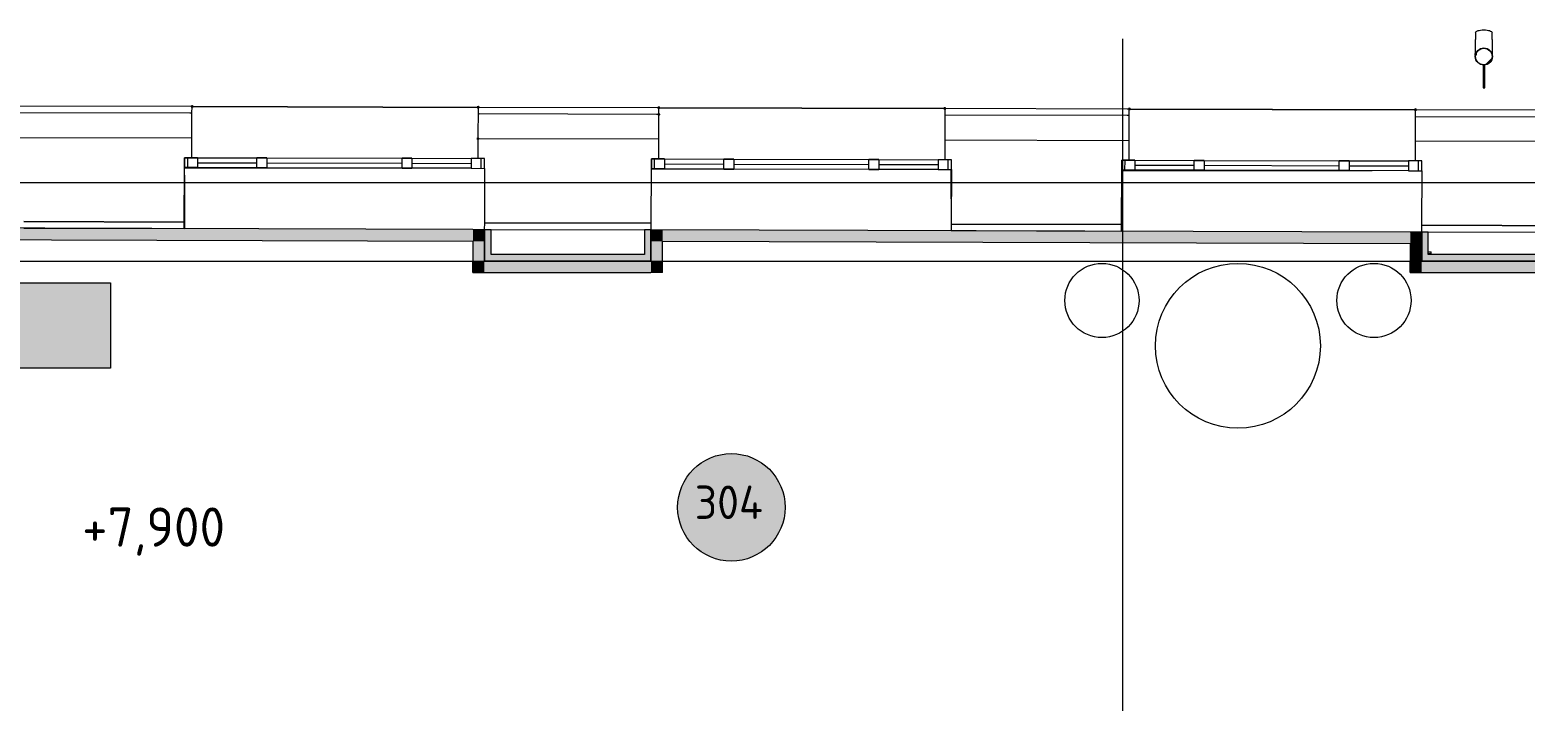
# Model space of a CAD drawing. Header units: millimetres. Extents: x 0 to 1189, y 0 to 841.
# Drawn here: x 542.9 to 633.6, y 385.9 to 426.6 of the extents above; entities that cross this region are included whole.
import ezdxf

# ---------------------------------------------------------------- set-up
doc = ezdxf.new("R2010")
doc.units = ezdxf.units.MM

msp = doc.modelspace()

# ---------------------------------------------------------------- hatches: boundary and pattern name
h = msp.add_hatch(color=7)
h.dxf.hatch_style = 2
h.paths.add_polyline_path([(630.487963, 425.13342), (630.514401, 425.069858), (630.577963, 425.04342), (630.641526, 425.069858), (630.667964, 425.13342), (630.667964, 425.14542), (630.641526, 425.208983), (630.577963, 425.23542), (630.514401, 425.208983), (630.487963, 425.14542)])
h = msp.add_hatch(color=7)
h.dxf.hatch_style = 2
h.paths.add_polyline_path([(552.816845, 421.979415), (552.790407, 422.042978), (552.726844, 422.069416), (552.663282, 422.042978), (552.636844, 421.979415), (552.636844, 421.969415), (552.663282, 421.905853), (552.726844, 421.879415), (552.790407, 421.905853), (552.816845, 421.969415)])
h = msp.add_hatch(color=7)
h.dxf.hatch_style = 2
h.paths.add_polyline_path([(570.166871, 421.933415), (570.140434, 421.996978), (570.076871, 422.023415), (570.013308, 421.996978), (569.986871, 421.933415), (569.986871, 421.923415), (570.013308, 421.859853), (570.076871, 421.833415), (570.140434, 421.859853), (570.166871, 421.923415)])
h = msp.add_hatch(color=7)
h.dxf.hatch_style = 2
h.paths.add_polyline_path([(581.116888, 421.905415), (581.09045, 421.968978), (581.026888, 421.995415), (580.963325, 421.968978), (580.936888, 421.905415), (580.936888, 421.895415), (580.963325, 421.831853), (581.026888, 421.805415), (581.09045, 421.831853), (581.116888, 421.895415)])
h = msp.add_hatch(color=7)
h.dxf.hatch_style = 2
h.paths.add_polyline_path([(598.466914, 421.859415), (598.440477, 421.922978), (598.376914, 421.949415), (598.313352, 421.922978), (598.286914, 421.859415), (598.286914, 421.849415), (598.313352, 421.785853), (598.376914, 421.759415), (598.440477, 421.785853), (598.466914, 421.849415)])
h = msp.add_hatch(color=7)
h.dxf.hatch_style = 2
h.paths.add_polyline_path([(609.666931, 421.829415), (609.640494, 421.892978), (609.576931, 421.919415), (609.513369, 421.892978), (609.486931, 421.829415), (609.486931, 421.819415), (609.513369, 421.755853), (609.576931, 421.729415), (609.640494, 421.755853), (609.666931, 421.819415)])
h = msp.add_hatch(color=7)
h.dxf.hatch_style = 2
h.paths.add_polyline_path([(627.016958, 421.784415), (626.99052, 421.847978), (626.926958, 421.874415), (626.863395, 421.847978), (626.836958, 421.784415), (626.836958, 421.774415), (626.863395, 421.710852), (626.926958, 421.684415), (626.99052, 421.710852), (627.016958, 421.774415)])
h = msp.add_hatch(color=7)
h.dxf.hatch_style = 2
h.paths.add_polyline_path([(581.035888, 421.585415), (580.972325, 421.558977), (580.945888, 421.495415), (580.972325, 421.431852), (581.035888, 421.405415), (581.09945, 421.431852), (581.125888, 421.495415), (581.09945, 421.558977)])
h = msp.add_hatch(color=7)
h.dxf.hatch_style = 2
h.paths.add_polyline_path([(570.061871, 420.113413), (569.998308, 420.086975), (569.971871, 420.023412), (569.998308, 419.95985), (570.061871, 419.933412), (570.125434, 419.95985), (570.151871, 420.023412), (570.125434, 420.086975)])
at = {"true_color": 0xf1d696}
h = msp.add_hatch(color=41, dxfattribs=at)
h.dxf.hatch_style = 2
h.paths.add_polyline_path([(525.006802, 414.650404), (569.75687, 414.506404), (569.75687, 413.806403), (525.006802, 413.950403)])
h = msp.add_hatch(color=41, dxfattribs=at)
h.dxf.hatch_style = 2
h.paths.add_polyline_path([(569.75687, 414.506404), (570.456872, 414.504404), (569.75687, 413.806403)])
h = msp.add_hatch(color=41, dxfattribs=at)
h.dxf.hatch_style = 2
h.paths.add_polyline_path([(569.75687, 413.806403), (570.454872, 414.502404), (570.456872, 413.804403)])
h = msp.add_hatch(color=7)
h.dxf.hatch_style = 2
h.paths.add_polyline_path([(570.456872, 413.004402), (570.456872, 414.496404), (570.856872, 414.504404), (570.856872, 413.004402)])
h = msp.add_hatch(color=7)
h.dxf.hatch_style = 2
h.paths.add_polyline_path([(580.550887, 412.604401), (580.156886, 412.604401), (580.156886, 414.496404), (580.550887, 414.496404)])
h = msp.add_hatch(color=41, dxfattribs=at)
h.dxf.hatch_style = 2
h.paths.add_polyline_path([(581.256888, 413.802403), (580.556887, 413.804403), (580.556887, 414.504404)])
h = msp.add_hatch(color=41, dxfattribs=at)
h.dxf.hatch_style = 2
h.paths.add_polyline_path([(581.256888, 414.502404), (581.256888, 413.802403), (580.556887, 414.504404)])
h = msp.add_hatch(color=41, dxfattribs=at)
h.dxf.hatch_style = 2
h.paths.add_polyline_path([(581.256888, 413.802403), (581.256888, 414.502404), (626.606957, 414.358404), (626.606957, 413.658403)])
h = msp.add_hatch(color=41, dxfattribs=at)
h.dxf.hatch_style = 2
h.paths.add_polyline_path([(569.75687, 413.806403), (570.456872, 413.804403), (570.456872, 412.604401), (569.75687, 412.604401)])
h = msp.add_hatch(color=41, dxfattribs=at)
h.dxf.hatch_style = 2
h.paths.add_polyline_path([(581.256888, 412.604401), (580.556887, 412.604401), (580.556887, 413.804403), (581.256888, 413.802403)])
h = msp.add_hatch(color=41, dxfattribs=at)
h.dxf.hatch_style = 2
h.paths.add_polyline_path([(626.606957, 413.658403), (626.606957, 414.358404), (627.306958, 414.356404)])
h = msp.add_hatch(color=41, dxfattribs=at)
h.dxf.hatch_style = 2
h.paths.add_polyline_path([(626.606957, 413.658403), (627.303958, 414.354404), (627.306958, 413.656403)])
h = msp.add_hatch(color=41, dxfattribs=at)
h.dxf.hatch_style = 2
h.paths.add_polyline_path([(626.606957, 413.658403), (627.306958, 413.656403), (627.306958, 412.604401), (626.606957, 412.604401)])
h = msp.add_hatch(color=7)
h.dxf.hatch_style = 2
h.paths.add_polyline_path([(627.306958, 413.004402), (627.306958, 414.347404), (627.706959, 414.356404), (627.706959, 413.004402)])
h = msp.add_hatch(color=7)
h.dxf.hatch_style = 2
h.paths.add_polyline_path([(580.156886, 413.004402), (580.156886, 412.604401), (570.456872, 412.604401), (570.456872, 413.004402)])
h = msp.add_hatch(color=7)
h.dxf.hatch_style = 2
h.paths.add_polyline_path([(627.306958, 412.604401), (627.306958, 413.004402), (636.656973, 413.004402), (636.656973, 412.604401)])
h = msp.add_hatch(color=41, dxfattribs=at)
h.dxf.hatch_style = 2
h.paths.add_polyline_path([(570.456872, 412.604401), (569.75687, 411.9044), (569.75687, 412.604401)])
h = msp.add_hatch(color=41, dxfattribs=at)
h.dxf.hatch_style = 2
h.paths.add_polyline_path([(570.456872, 412.604401), (570.456872, 411.9044), (569.75687, 411.9044)])
h = msp.add_hatch(color=41, dxfattribs=at)
h.dxf.hatch_style = 2
h.paths.add_polyline_path([(570.456872, 411.9044), (570.456872, 412.604401), (580.556887, 412.604401), (580.556887, 411.9044)])
h = msp.add_hatch(color=41, dxfattribs=at)
h.dxf.hatch_style = 2
h.paths.add_polyline_path([(580.556887, 412.604401), (581.256888, 411.9044), (580.556887, 411.9044)])
h = msp.add_hatch(color=41, dxfattribs=at)
h.dxf.hatch_style = 2
h.paths.add_polyline_path([(581.256888, 412.604401), (581.256888, 411.9044), (580.556887, 412.604401)])
h = msp.add_hatch(color=41, dxfattribs=at)
h.dxf.hatch_style = 2
h.paths.add_polyline_path([(627.306958, 412.604401), (626.606957, 411.9044), (626.606957, 412.604401)])
h = msp.add_hatch(color=41, dxfattribs=at)
h.dxf.hatch_style = 2
h.paths.add_polyline_path([(627.306958, 412.604401), (627.306958, 411.9044), (626.606957, 411.9044)])
h = msp.add_hatch(color=41, dxfattribs=at)
h.dxf.hatch_style = 2
h.paths.add_polyline_path([(627.306958, 411.9044), (627.306958, 412.604401), (637.056973, 412.604401), (637.056973, 411.9044)])
at = {"true_color": 0xffffff}
h = msp.add_hatch(color=7, dxfattribs=at)
h.dxf.hatch_style = 2
h.paths.add_polyline_path([(530.959811, 411.281399), (547.781837, 411.281399), (547.781837, 406.105391), (530.959811, 406.105391)])
h = msp.add_hatch(color=7, dxfattribs=at)
edge = h.paths.add_edge_path()
edge.add_arc((585.431894, 397.668378), 3.260005, 0, 360)

# ---------------------------------------------------------------- linework, layer by layer
at = {"color": 7, "lineweight": 0}
for points in [[(630.573927, 426.464367), (630.584091, 426.495389), (630.61324, 426.524289), (630.659357, 426.550447), (630.720427, 426.573242), (630.794435, 426.592053), (630.879365, 426.606258), (630.973201, 426.615236), (631.073928, 426.618367)], [(630.577963, 426.464422), (630.577963, 426.039422)], [(631.073928, 426.618367), (631.174655, 426.615236), (631.268491, 426.606258), (631.353421, 426.592053), (631.427428, 426.573242), (631.488499, 426.550447), (631.534616, 426.524289), (631.563765, 426.495389), (631.573929, 426.464367)], [(631.577965, 426.039422), (631.577965, 426.464422)], [(609.172931, 251.095154), (609.172931, 426.084422)], [(631.077964, 424.483419), (630.97322, 424.49395), (630.875636, 424.524169), (630.787309, 424.572013), (630.710339, 424.635419), (630.646821, 424.712326), (630.598854, 424.80067), (630.568536, 424.898389), (630.557963, 425.00342), (630.568536, 425.108164), (630.598854, 425.205748), (630.646821, 425.294075), (630.710339, 425.371046), (630.787309, 425.434563), (630.875636, 425.48253), (630.97322, 425.512849), (631.077964, 425.523421)], [(630.577963, 426.015422), (630.577963, 426.039422)], [(630.577963, 425.959421), (630.577963, 426.015422)], [(630.577963, 425.904421), (630.577963, 425.959421)], [(630.577963, 425.849421), (630.577963, 425.904421)], [(630.577963, 425.796421), (630.577963, 425.849421)], [(630.577963, 425.743421), (630.577963, 425.796421)], [(630.577963, 425.692421), (630.577963, 425.743421)], [(630.577963, 425.642421), (630.577963, 425.692421)], [(630.577963, 425.594421), (630.577963, 425.642421)], [(630.577963, 425.547421), (630.577963, 425.594421)], [(630.577963, 425.501421), (630.577963, 425.547421)], [(631.077964, 424.503419), (630.977237, 424.513542), (630.883401, 424.542591), (630.798472, 424.588585), (630.724464, 424.649544), (630.663393, 424.723488), (630.617276, 424.808435), (630.588127, 424.902406), (630.577963, 425.00342), (630.588127, 425.104147), (630.617276, 425.197983), (630.663393, 425.282913), (630.724464, 425.356921), (630.798472, 425.417991), (630.883401, 425.464108), (630.977237, 425.493257), (631.077964, 425.503421)], [(630.577963, 425.458421), (630.577963, 425.501421)], [(630.577963, 425.415421), (630.577963, 425.458421)], [(630.577963, 425.375421), (630.577963, 425.415421)], [(630.577963, 425.336421), (630.577963, 425.375421)], [(631.077964, 425.523421), (631.182996, 425.512849), (631.280714, 425.48253), (631.369058, 425.434563), (631.445965, 425.371046), (631.509371, 425.294075), (631.557215, 425.205748), (631.587434, 425.108164), (631.597965, 425.00342), (631.587434, 424.898389), (631.557215, 424.80067), (631.509371, 424.712326), (631.445965, 424.635419), (631.369058, 424.572013), (631.280714, 424.524169), (631.182996, 424.49395), (631.077964, 424.483419)], [(631.077964, 425.503421), (631.178691, 425.493257), (631.272527, 425.464108), (631.357457, 425.417991), (631.431465, 425.356921), (631.492535, 425.282913), (631.538652, 425.197983), (631.567801, 425.104147), (631.577965, 425.00342), (631.567801, 424.902406), (631.538652, 424.808435), (631.492535, 424.723488), (631.431465, 424.649544), (631.357457, 424.588585), (631.272527, 424.542591), (631.178691, 424.513542), (631.077964, 424.503419)], [(631.577965, 426.039422), (631.577965, 425.982422)], [(631.577965, 425.982422), (631.577965, 425.927421)], [(631.577965, 425.927421), (631.577965, 425.872421)], [(631.577965, 425.872421), (631.577965, 425.818421)], [(631.577965, 425.818421), (631.577965, 425.765421)], [(631.577965, 425.765421), (631.577965, 425.713421)], [(631.577965, 425.713421), (631.577965, 425.663421)], [(631.577965, 425.663421), (631.577965, 425.614421)], [(631.577965, 425.614421), (631.577965, 425.566421)], [(631.577965, 425.566421), (631.577965, 425.520421)], [(631.577965, 425.520421), (631.577965, 425.476421)], [(631.577965, 425.476421), (631.577965, 425.433421)], [(631.577965, 425.433421), (631.577965, 425.392421)], [(631.577965, 425.392421), (631.577965, 425.352421)], [(631.577965, 425.352421), (631.577965, 425.31542)], [(630.577963, 425.29942), (630.577963, 425.336421)], [(630.577963, 425.26542), (630.577963, 425.29942)], [(630.577963, 425.23242), (630.577963, 425.26542)], [(630.577963, 425.20142), (630.577963, 425.23242)], [(630.577963, 425.17242), (630.577963, 425.20142)], [(630.577963, 425.14542), (630.577963, 425.17242)], [(631.027964, 424.494419), (631.027964, 423.103417)], [(631.127964, 423.103417), (631.127964, 424.494419)], [(631.206964, 424.532419), (631.565965, 424.89142)], [(631.577965, 425.31542), (631.577965, 425.27942)], [(631.577965, 425.27942), (631.577965, 425.24542)], [(631.577965, 425.24542), (631.577965, 425.21342)], [(631.577965, 425.21342), (631.577965, 425.18442)], [(631.577965, 425.18442), (631.577965, 425.15642)], [(631.577965, 425.15642), (631.577965, 425.13342)], [(631.027964, 423.103417), (631.127964, 423.103417)], [(552.716844, 421.969415), (542.137828, 421.997415)], [(552.715844, 421.569415), (552.716844, 421.969415)], [(552.716844, 421.969415), (570.066871, 421.923415)], [(552.726844, 421.979415), (570.076871, 421.933415)], [(570.066871, 421.923415), (552.726844, 421.969415)], [(570.066871, 421.923415), (570.061871, 420.023412)], [(581.036888, 421.895415), (570.066871, 421.923415)], [(581.026888, 421.905415), (598.376914, 421.859415)], [(581.035888, 421.495415), (581.036888, 421.895415)], [(581.036888, 421.895415), (598.386914, 421.849415)], [(598.376914, 421.849415), (581.036888, 421.895415)], [(598.386914, 421.849415), (598.385914, 421.449415)], [(609.436931, 421.820415), (598.386914, 421.849415)], [(609.566931, 421.819415), (609.436931, 421.820415)], [(609.565931, 421.419415), (609.566931, 421.819415)], [(609.566931, 421.819415), (626.916958, 421.774415)], [(609.576931, 421.829415), (626.926958, 421.784415)], [(626.916958, 421.774415), (609.576931, 421.819415)], [(626.916958, 421.774415), (626.915958, 421.374414)], [(637.536974, 421.746415), (626.916958, 421.774415)], [(552.585844, 421.569415), (542.135828, 421.597415)], [(552.715844, 421.569415), (552.585844, 421.569415)], [(552.711844, 420.069412), (552.715844, 421.569415)], [(570.065871, 421.523415), (570.135871, 421.523415)], [(580.885887, 421.495415), (570.135871, 421.523415)], [(581.035888, 421.495415), (580.885887, 421.495415)], [(581.031888, 419.995412), (581.035888, 421.495415)], [(598.385914, 421.449415), (598.381914, 419.949412)], [(609.435931, 421.420415), (598.385914, 421.449415)], [(609.565931, 421.419415), (609.435931, 421.420415)], [(609.561931, 419.919412), (609.565931, 421.419415)], [(626.915958, 421.374414), (626.911958, 419.874412)], [(626.915958, 421.374414), (637.385974, 421.346414)], [(542.132828, 420.097413), (552.711844, 420.069412)], [(552.708844, 418.869411), (552.711844, 420.069412)], [(570.061871, 420.023412), (570.058871, 418.823411)], [(581.031888, 419.995412), (570.061871, 420.023412)], [(581.028888, 418.795411), (581.031888, 419.995412)], [(598.381914, 419.949412), (598.378914, 418.74941)], [(598.381914, 419.949412), (609.561931, 419.919412)], [(609.558931, 418.71941), (609.561931, 419.919412)], [(626.911958, 419.874412), (626.908958, 418.67441)], [(637.531974, 419.846412), (626.911958, 419.874412)], [(552.248844, 414.970405), (552.257844, 418.27041)], [(552.257844, 418.27041), (552.258844, 418.870411)], [(552.258844, 418.870411), (552.257844, 418.27041)], [(553.057845, 418.26841), (552.257844, 418.27041)], [(552.257844, 418.27041), (553.057845, 418.26841)], [(566.740866, 418.23241), (552.257844, 418.23241)], [(552.258844, 418.870411), (553.058845, 418.868411)], [(553.058845, 418.868411), (552.258844, 418.870411)], [(552.457844, 418.27041), (552.458844, 418.870411)], [(553.058845, 418.868411), (553.057845, 418.26841)], [(556.65785, 418.25941), (553.057845, 418.26841)], [(553.058845, 418.868411), (556.65885, 418.859411)], [(553.058845, 418.56841), (556.65885, 418.55941)], [(556.65785, 418.25941), (556.65885, 418.859411)], [(557.257851, 418.25741), (556.65785, 418.25941)], [(556.65785, 418.25941), (557.257851, 418.25741)], [(556.65885, 418.859411), (557.258851, 418.857411)], [(557.258851, 418.857411), (556.65885, 418.859411)], [(557.258851, 418.857411), (557.257851, 418.25741)], [(565.457864, 418.23641), (557.257851, 418.25741)], [(557.258851, 418.857411), (565.458864, 418.836411)], [(557.258851, 418.55741), (565.457864, 418.53641)], [(565.457864, 418.23641), (565.458864, 418.836411)], [(566.057865, 418.23441), (565.457864, 418.23641)], [(565.457864, 418.23641), (566.057865, 418.23441)], [(565.458864, 418.836411), (566.058865, 418.834411)], [(566.058865, 418.834411), (565.458864, 418.836411)], [(566.058865, 418.834411), (566.057865, 418.23441)], [(566.057865, 418.53441), (569.65787, 418.52541)], [(569.65787, 418.22541), (566.057865, 418.23441)], [(566.058865, 418.834411), (569.65887, 418.825411)], [(569.65887, 418.825411), (569.65787, 418.22541)], [(569.65787, 418.22541), (570.457872, 418.22241)], [(569.65787, 418.22541), (570.457872, 418.22241)], [(570.458872, 418.822411), (569.65887, 418.825411)], [(570.458872, 418.822411), (569.65887, 418.825411)], [(570.257871, 418.22341), (570.258871, 418.823411)], [(570.457872, 418.22241), (570.448872, 414.922405)], [(570.457872, 418.22241), (570.458872, 418.822411)], [(570.457872, 418.22241), (570.458872, 418.822411)], [(580.568887, 414.896405), (580.577887, 418.19641)], [(580.577887, 418.19641), (580.578887, 418.796411)], [(580.578887, 418.796411), (580.577887, 418.19641)], [(581.377888, 418.19441), (580.577887, 418.19641)], [(580.577887, 418.19641), (581.377888, 418.19441)], [(585.577895, 418.18241), (580.577887, 418.18241)], [(580.578887, 418.796411), (581.378888, 418.794411)], [(581.378888, 418.794411), (580.578887, 418.796411)], [(580.777887, 418.19541), (580.778887, 418.795411)], [(581.378888, 418.794411), (581.377888, 418.19441)], [(581.377888, 418.49441), (584.977894, 418.48441)], [(584.977894, 418.18441), (581.377888, 418.19441)], [(581.378888, 418.794411), (584.978894, 418.784411)], [(584.977894, 418.18441), (584.978894, 418.784411)], [(585.577895, 418.18341), (584.977894, 418.18441)], [(584.977894, 418.18441), (585.577895, 418.18341)], [(584.978894, 418.784411), (585.578895, 418.783411)], [(585.578895, 418.783411), (584.978894, 418.784411)], [(585.578895, 418.783411), (585.577895, 418.18341)], [(585.577895, 418.48341), (593.777907, 418.46141)], [(593.777907, 418.16141), (585.577895, 418.18341)], [(585.578895, 418.783411), (593.778907, 418.76141)], [(593.777907, 418.16141), (593.778907, 418.76141)], [(594.377908, 418.15941), (593.777907, 418.16141)], [(593.777907, 418.16141), (594.377908, 418.15941)], [(593.778907, 418.76141), (594.378908, 418.75941)], [(594.378908, 418.75941), (593.778907, 418.76141)], [(594.378908, 418.75941), (594.377908, 418.15941)], [(594.377908, 418.45941), (597.977914, 418.45041)], [(597.977914, 418.15041), (594.377908, 418.15941)], [(594.378908, 418.75941), (597.978914, 418.75041)], [(597.978914, 418.75041), (597.977914, 418.15041)], [(597.977914, 418.15041), (598.777915, 418.14841)], [(597.977914, 418.15041), (598.777915, 418.14841)], [(598.778915, 418.74841), (597.978914, 418.75041)], [(598.778915, 418.74841), (597.978914, 418.75041)], [(598.577914, 418.14841), (598.578914, 418.74841)], [(598.777915, 418.14841), (598.768915, 414.848404)], [(598.772915, 416.367407), (598.772915, 418.14841)], [(598.777915, 418.14841), (598.778915, 418.74841)], [(598.777915, 418.14841), (598.778915, 418.74841)], [(609.098931, 414.821404), (609.107931, 418.121409)], [(609.107931, 418.121409), (609.108931, 418.72141)], [(609.108931, 418.72141), (609.107931, 418.121409)], [(609.907932, 418.119409), (609.107931, 418.121409)], [(609.107931, 418.121409), (609.907932, 418.119409)], [(609.108931, 418.72141), (609.908932, 418.71941)], [(609.908932, 418.71941), (609.108931, 418.72141)], [(609.307931, 418.120409), (609.308931, 418.72041)], [(609.908932, 418.71941), (609.907932, 418.119409)], [(609.907932, 418.41941), (613.507937, 418.40941)], [(613.507937, 418.109409), (609.907932, 418.119409)], [(609.908932, 418.71941), (613.508937, 418.70941)], [(613.507937, 418.109409), (613.508937, 418.70941)], [(614.107938, 418.108409), (613.507937, 418.109409)], [(613.507937, 418.109409), (614.107938, 418.108409)], [(613.508937, 418.70941), (614.108938, 418.70841)], [(614.108938, 418.70841), (613.508937, 418.70941)], [(614.108938, 418.70841), (614.107938, 418.108409)], [(614.107938, 418.40841), (622.307951, 418.38641)], [(622.306951, 418.086409), (614.107938, 418.108409)], [(614.108938, 418.70841), (622.308951, 418.68641)], [(622.306951, 418.086409), (622.308951, 418.68641)], [(622.308951, 418.68641), (622.908952, 418.68441)], [(622.908952, 418.68441), (622.308951, 418.68641)], [(622.908952, 418.68441), (622.906952, 418.084409)], [(622.907952, 418.38441), (626.507957, 418.37541)], [(622.908952, 418.68441), (626.508957, 418.67541)], [(626.508957, 418.67541), (626.506957, 418.075409)], [(627.308958, 418.67341), (626.508957, 418.67541)], [(627.308958, 418.67341), (626.508957, 418.67541)], [(627.106958, 418.073409), (627.108958, 418.67341)], [(627.306958, 418.073409), (627.308958, 418.67341)], [(627.306958, 418.073409), (627.308958, 418.67341)], [(198.085303, 417.371408), (863.72632, 417.371408)], [(552.256844, 417.820409), (552.256844, 414.604404)], [(624.300954, 418.081409), (609.122931, 418.081409)], [(609.122931, 418.081409), (609.122931, 414.451404)], [(622.906952, 418.084409), (622.306951, 418.086409)], [(622.306951, 418.086409), (622.906952, 418.084409)], [(626.506957, 418.075409), (622.906952, 418.084409)], [(626.506957, 418.075409), (627.306958, 418.073409)], [(626.506957, 418.075409), (627.306958, 418.073409)], [(627.306958, 418.073409), (627.298958, 414.773404)], [(569.75687, 414.506404), (524.306801, 414.652404)], [(542.517829, 414.596404), (552.247844, 414.570404)], [(542.518829, 414.996405), (552.248844, 414.970405)], [(552.248844, 414.970405), (542.518829, 414.996405)], [(552.247844, 414.570404), (552.248844, 414.970405)], [(570.456872, 414.504404), (569.75687, 414.506404)], [(570.448872, 414.922405), (570.447872, 414.522404)], [(570.447872, 414.522404), (580.567887, 414.496404)], [(570.448872, 414.922405), (580.568887, 414.896405)], [(580.568887, 414.896405), (570.448872, 414.922405)], [(570.456872, 414.504404), (570.456872, 412.604401)], [(570.856872, 414.504404), (570.456872, 414.504404)], [(570.456872, 412.604401), (570.456872, 414.504404)], [(570.506872, 414.504404), (570.506872, 414.525404)], [(570.856872, 413.004402), (570.856872, 414.504404)], [(580.156886, 414.504404), (580.156886, 413.004402)], [(580.556887, 414.504404), (580.156886, 414.504404)], [(580.556887, 412.604401), (580.556887, 414.504404)], [(580.556887, 414.504404), (580.556887, 413.804403)], [(626.606957, 414.358404), (580.556887, 414.504404)], [(580.567887, 414.496404), (580.568887, 414.896405)], [(598.768915, 414.848404), (598.767915, 414.448404)], [(598.768915, 414.848404), (609.098931, 414.821404)], [(609.098931, 414.821404), (598.768915, 414.848404)], [(609.097931, 414.421404), (609.098931, 414.821404)], [(627.298958, 414.773404), (627.297958, 414.373404)], [(627.298958, 414.773404), (637.068973, 414.747404)], [(637.068973, 414.747404), (627.298958, 414.773404)], [(525.006802, 413.950403), (569.75687, 413.806403)], [(569.75687, 413.806403), (569.75687, 412.604401)], [(580.556887, 413.804403), (580.556887, 412.604401)], [(581.256888, 413.802403), (626.606957, 413.658403)], [(581.256888, 411.9044), (581.256888, 413.802403)], [(598.767915, 414.448404), (609.097931, 414.421404)], [(609.122931, 414.451404), (609.097931, 414.451404)], [(627.306958, 414.356404), (626.606957, 414.358404)], [(626.606957, 413.658403), (626.606957, 412.604401)], [(627.297958, 414.373404), (637.067973, 414.347404)], [(627.306958, 414.356404), (627.306958, 412.604401)], [(627.706959, 414.356404), (627.306958, 414.356404)], [(627.306958, 412.604401), (627.306958, 414.356404)], [(627.372958, 414.356404), (627.372958, 414.373404)], [(627.706959, 413.004402), (627.706959, 414.356404)], [(580.156886, 413.004402), (570.856872, 413.004402)], [(627.706959, 413.164402), (627.876959, 413.164402)], [(627.876959, 413.044402), (627.706959, 413.044402)], [(636.656973, 413.004402), (627.706959, 413.004402)], [(627.876959, 413.044402), (627.876959, 413.164402)], [(524.306801, 412.604401), (570.456872, 412.604401)], [(569.75687, 411.9044), (569.75687, 412.604401)], [(569.75687, 411.9044), (580.556887, 411.9044)], [(570.456872, 412.604401), (580.556887, 412.604401)], [(580.556887, 412.604401), (570.456872, 412.604401)], [(580.556887, 412.604401), (627.306958, 412.604401)], [(581.256888, 411.9044), (580.556887, 411.9044)], [(626.606957, 411.9044), (626.606957, 412.604401)], [(626.606957, 411.9044), (637.056973, 411.9044)], [(627.306958, 412.604401), (637.056973, 412.604401)], [(637.056973, 412.604401), (627.306958, 412.604401)], [(582.171889, 397.668378), (582.188725, 398.001786), (582.23814, 398.325541), (582.318491, 398.638009), (582.42814, 398.937552), (582.565445, 399.222535), (582.728765, 399.49132), (582.916461, 399.742273), (583.126891, 399.973757), (583.358415, 400.184135), (583.609392, 400.371771), (583.878181, 400.535029), (584.163142, 400.672273), (584.462635, 400.781867), (584.775018, 400.862174), (585.098652, 400.911558), (585.431894, 400.928383), (585.765302, 400.911558), (586.089058, 400.862174), (586.401525, 400.781867), (586.701068, 400.672273), (586.986051, 400.535029), (587.254837, 400.371771), (587.505789, 400.184135), (587.737273, 399.973757), (587.947651, 399.742273), (588.135287, 399.49132), (588.298546, 399.222535), (588.43579, 398.937552), (588.545383, 398.638009), (588.62569, 398.325541), (588.675074, 398.001786), (588.691899, 397.668378)], [(588.691899, 397.668378), (588.675074, 397.335136), (588.62569, 397.011502), (588.545383, 396.699119), (588.43579, 396.399626), (588.298546, 396.114665), (588.135287, 395.845875), (587.947651, 395.594899), (587.737273, 395.363375), (587.505789, 395.152945), (587.254837, 394.965249), (586.986051, 394.801929), (586.701068, 394.664624), (586.401525, 394.554975), (586.089058, 394.474623), (585.765302, 394.425209), (585.431894, 394.408373), (585.098652, 394.425209), (584.775018, 394.474623), (584.462635, 394.554975), (584.163142, 394.664624), (583.878181, 394.801929), (583.609392, 394.965249), (583.358415, 395.152945), (583.126891, 395.363375), (582.916461, 395.594899), (582.728765, 395.845875), (582.565445, 396.114665), (582.42814, 396.399626), (582.318491, 396.699119), (582.23814, 397.011502), (582.188725, 397.335136), (582.171889, 397.668378)]]:
    msp.add_lwpolyline(points, dxfattribs=at)
at = {"color": 144, "lineweight": 0, "true_color": 0x0077b0}
for points in [[(530.959811, 411.281399), (547.781837, 411.281399)], [(547.781837, 411.281399), (547.781837, 406.105391)], [(547.781837, 406.105391), (530.959811, 406.105391)]]:
    msp.add_lwpolyline(points, dxfattribs=at)
at = {"color": 253, "lineweight": 0, "true_color": 0x999999}
for centre, radius in [((607.908929, 410.212397), 2.250003), ((616.158941, 407.462393), 5.000008), ((624.408954, 410.212397), 2.250003)]:
    msp.add_circle(centre, radius, dxfattribs=at)

# ---------------------------------------------------------------- texts
at = {"color": 7, "attachment_point": 1}
for s, insert, char_height in [('{\\fGOSTCommon|b0|i0|c0;304}', (583.209948, 398.989091), 2.026853), ('{\\fGOSTCommon|b0|i0|c0;+7,900}', (546.051803, 397.661028), 2.374493)]:
    msp.add_mtext(s, dxfattribs=dict(at, insert=insert, char_height=char_height))

doc.saveas('drawing.dxf')
